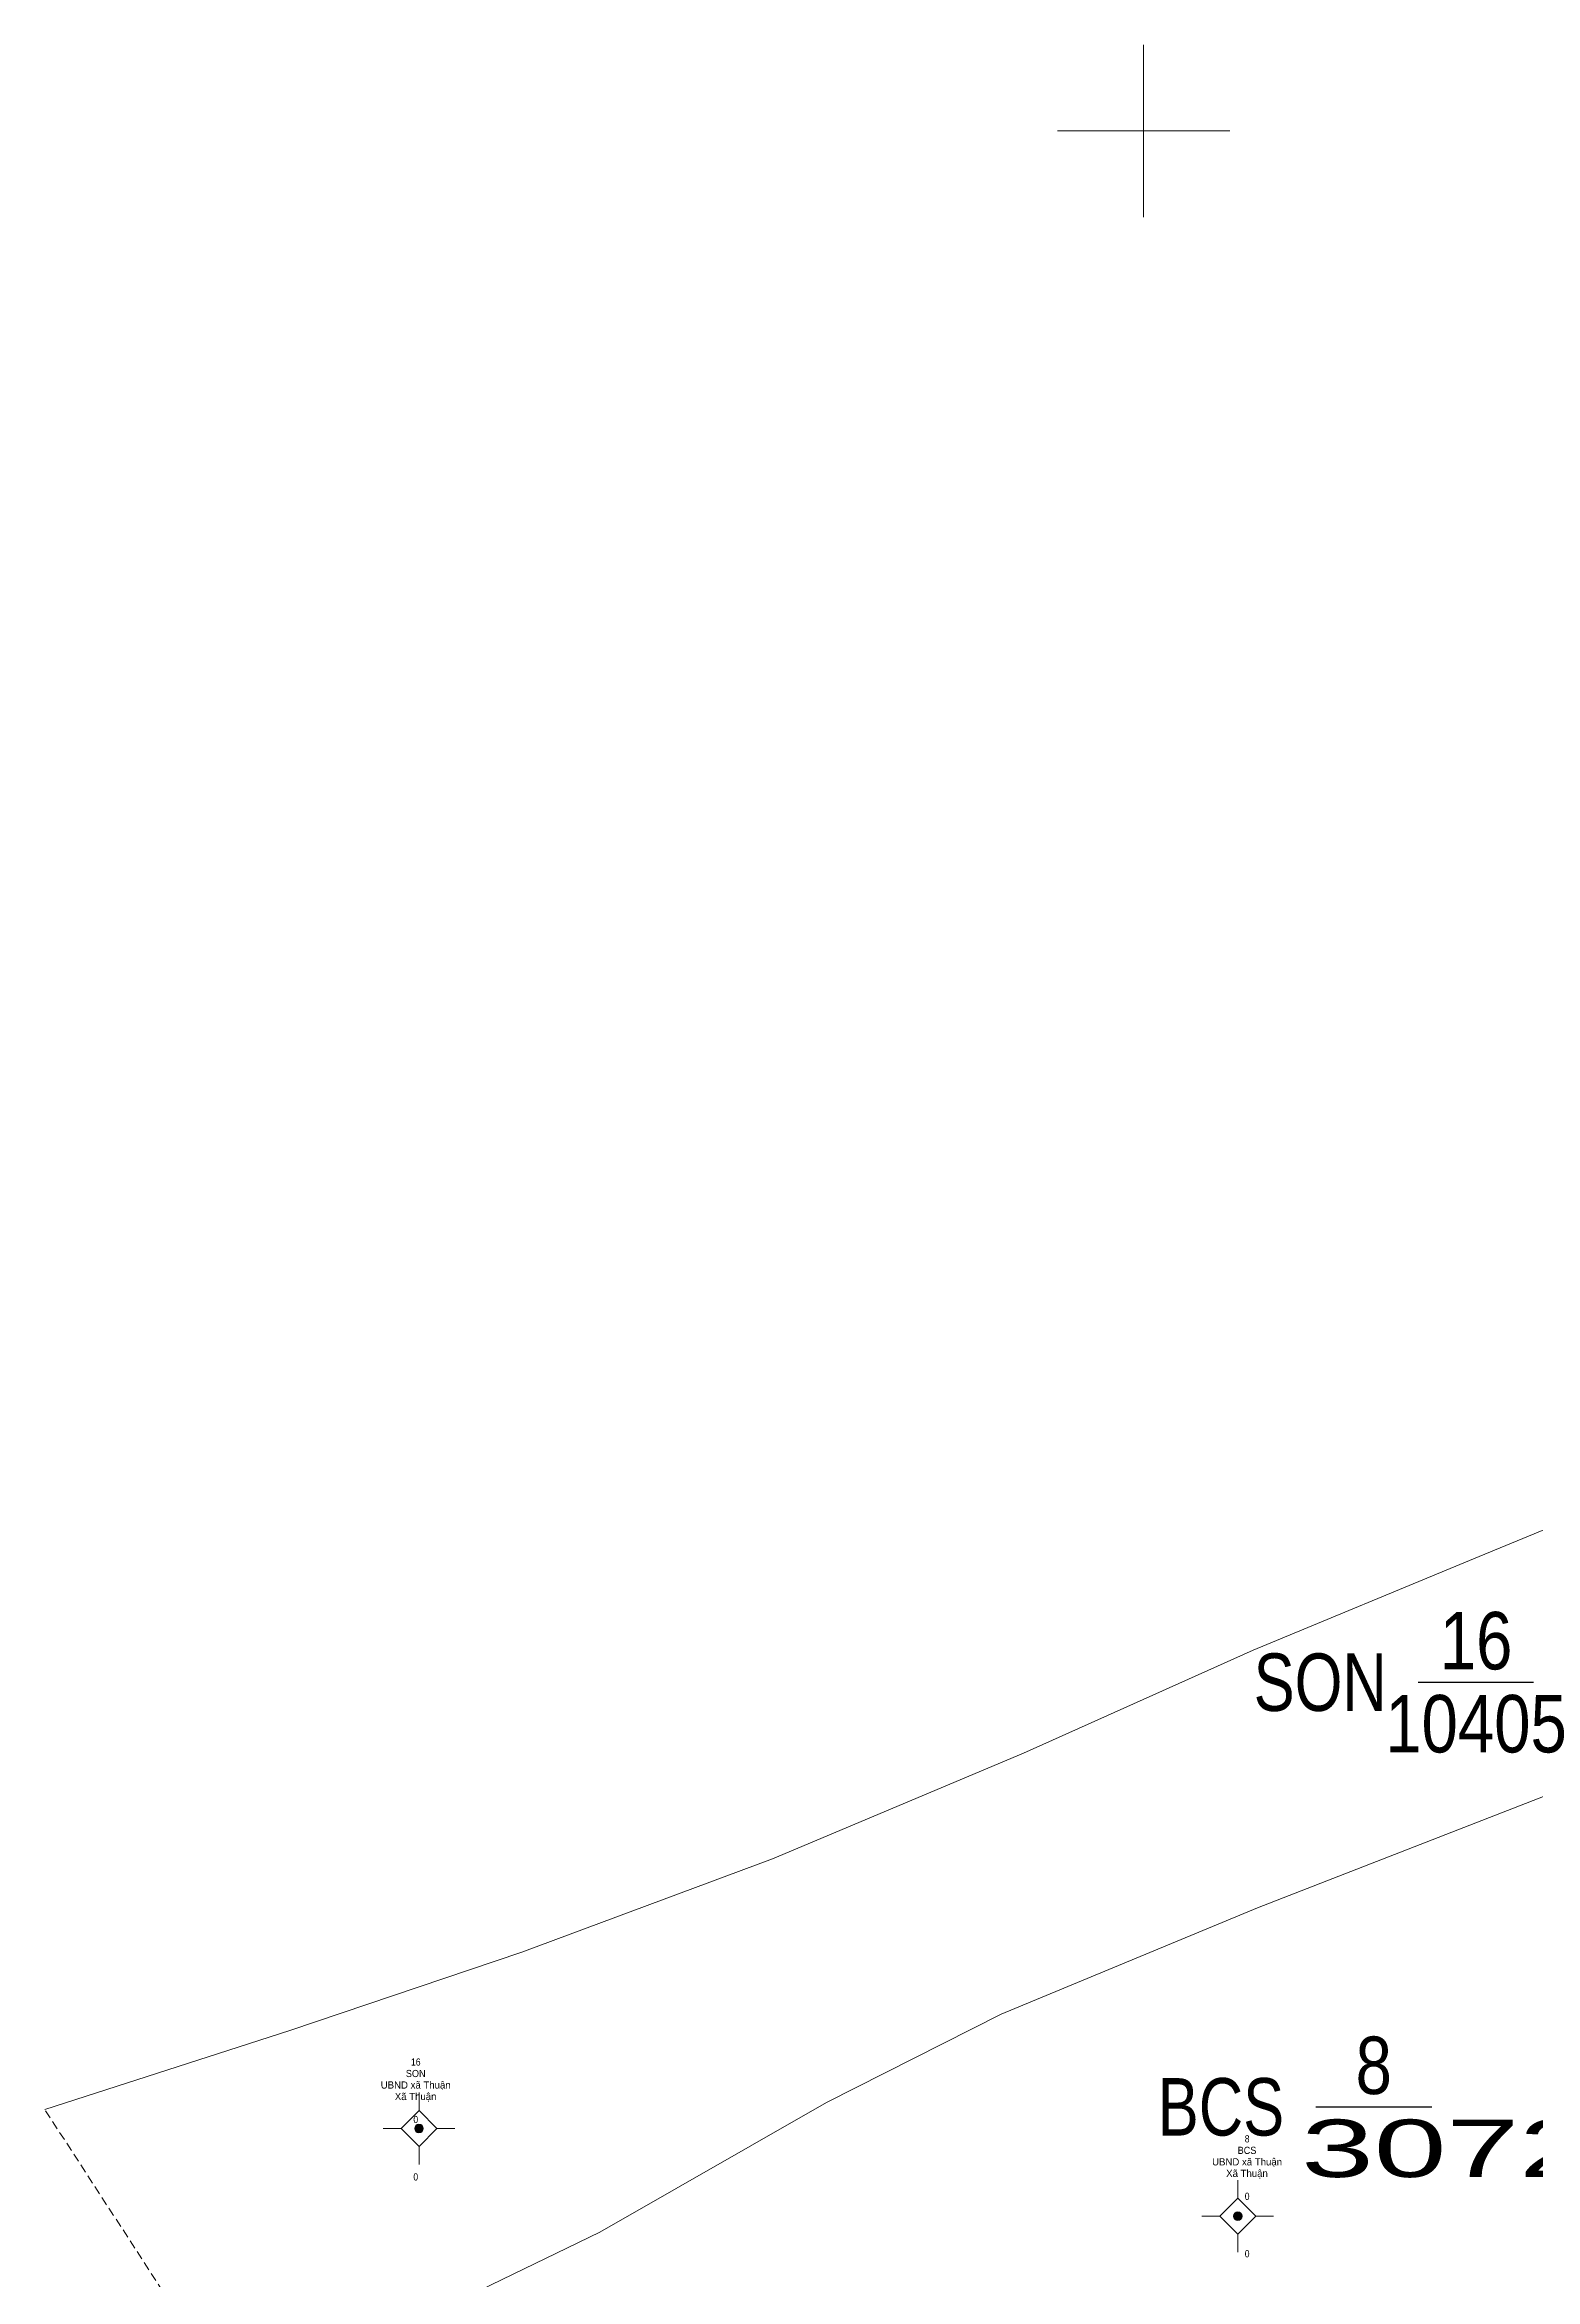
# Model space of a CAD drawing. Header units: metres. Extents: x 543779 to 545237, y 1828538 to 1830293.
# Drawn here: x 544123.5 to 544227.3, y 1829450.4 to 1829606 of the extents above; entities that cross this region are included whole.
import ezdxf
from ezdxf.enums import TextEntityAlignment as Align

# ---------------------------------------------------------------- set-up
doc = ezdxf.new("R2010")
doc.units = ezdxf.units.M
doc.header["$LTSCALE"] = 0.2
doc.linetypes.add('MEDIUM_DASHED', pattern=[4.5, 3, -1.5])
for name, color, linetype, lineweight in [('10', 7, 'Continuous', 13), ('11', 7, 'Continuous', 13), ('13', 7, 'Continuous', 25), ('25', 7, 'MEDIUM_DASHED', 13), ('32', 7, 'Continuous', 13), ('63', 7, 'Continuous', 13)]:
    doc.layers.add(name, color=color, linetype=linetype, lineweight=lineweight)
doc.layers.add('54', color=7, linetype='Continuous')

msp = doc.modelspace()

# ---------------------------------------------------------------- hatches: boundary and pattern name
at = {"layer": '11'}
for points in [[(544149.8495, 1829460.94, 1), (544149.2495, 1829460.94, 1)], [(544206.8495, 1829454.84, 1), (544206.2495, 1829454.84, 1)]]:
    msp.add_hatch(color=256, dxfattribs=at).paths.add_polyline_path(points)

# ---------------------------------------------------------------- linework, layer by layer
at = {"layer": '10'}
msp.add_lwpolyline([(544232.03, 1829485.29), (544231.95, 1829485.4), (544231.83, 1829485.46), (544231.58, 1829485.47), (544230.99, 1829485.28), (544207.92, 1829476.31), (544190.09, 1829468.9), (544177.91, 1829462.75), (544162.15, 1829453.72), (544150.03, 1829447.85), (544140.99, 1829443.33), (544137.12, 1829441.3)], dxfattribs=at)
at = {"layer": '11'}
for p, q in [((544149.55, 1829463.44), (544149.55, 1829462.19)), ((544148.3, 1829460.94), (544147.05, 1829460.94)), ((544152.05, 1829460.94), (544150.8, 1829460.94)), ((544149.55, 1829459.69), (544149.55, 1829458.44)), ((544206.55, 1829457.34), (544206.55, 1829456.09)), ((544205.3, 1829454.84), (544204.05, 1829454.84)), ((544209.05, 1829454.84), (544207.8, 1829454.84)), ((544206.55, 1829453.59), (544206.55, 1829452.34))]:
    msp.add_line(p, q, dxfattribs=at)
for points in [[(544149.55, 1829462.19), (544148.3, 1829460.94), (544149.55, 1829459.69), (544150.8, 1829460.94)], [(544206.55, 1829456.09), (544205.3, 1829454.84), (544206.55, 1829453.59), (544207.8, 1829454.84)]]:
    msp.add_lwpolyline(points, close=True, dxfattribs=at)
for centre in [(544149.5495, 1829460.94), (544206.5495, 1829454.84)]:
    msp.add_circle(centre, 0.3, dxfattribs=at)
at = {"layer": '13'}
for p, q in [((544219.12, 1829492.01), (544227.15, 1829492.01)), ((544211.98, 1829462.45), (544220.07, 1829462.45))]:
    msp.add_line(p, q, dxfattribs=at)
at = {"layer": '25'}
msp.add_line((544137.12, 1829441.3), (544123.49, 1829462.27), dxfattribs=at)
at = {"layer": '32'}
for points in [[(544123.49, 1829462.27), (544140.55, 1829467.77), (544156.72, 1829473.21), (544174.17, 1829479.71), (544191.63, 1829487.07), (544207.62, 1829494.25), (544222.96, 1829500.6), (544237.76, 1829506.7), (544255.96, 1829514.15), (544268.66, 1829519.16)], [(544232.03, 1829485.29), (544231.95, 1829485.4), (544231.83, 1829485.46), (544231.58, 1829485.47), (544230.99, 1829485.28), (544207.92, 1829476.31), (544190.09, 1829468.9), (544177.91, 1829462.75), (544162.15, 1829453.72), (544150.03, 1829447.85), (544140.99, 1829443.33), (544137.12, 1829441.3)]]:
    msp.add_lwpolyline(points, dxfattribs=at)
at = {"layer": '63'}
for p, q in [((544200, 1829594), (544200, 1829606)), ((544194, 1829600), (544206, 1829600))]:
    msp.add_line(p, q, dxfattribs=at)

# ---------------------------------------------------------------- texts
at = {"layer": '13'}
for s, width, p in [('16', 0.85, (544223.145, 1829492.9)), ('10405', 0.85, (544223.14, 1829487.12)), ('8', 0.85, (544216.02, 1829463.34)), ('3072', 1.7, (544221.08, 1829457.56))]:
    msp.add_text(s, height=4, dxfattribs=dict(at, width=width)).set_placement(p, align=Align.CENTER)
at = {"layer": '13', "width": 0.8}
for s, p in [(' SON ', (544218.12, 1829490.01)), ('BCS ', (544210.97, 1829460.45))]:
    msp.add_text(s, height=4, dxfattribs=at).set_placement(p, align=Align.RIGHT)
at = {"layer": '54'}
for s, width, p in [('16', 0.9, (544149.325, 1829465.32)), ('SON', 0.95, (544149.32, 1829464.52)), ('0', 0.9, (544149.325, 1829461.32)), ('8', 0.9, (544207.205, 1829459.97)), ('BCS', 0.95, (544207.195, 1829459.17)), ('0', 0.9, (544149.325, 1829457.32)), ('0', 0.9, (544207.205, 1829455.97)), ('0', 0.9, (544207.205, 1829451.97))]:
    msp.add_text(s, height=0.5, dxfattribs=dict(at, width=width)).set_placement(p, align=Align.CENTER)
for s, p in [('UBND xã Thuận', (544149.32, 1829463.72)), ('Xã Thuận', (544149.315, 1829462.92)), ('UBND xã Thuận', (544207.2, 1829458.37)), ('Xã Thuận', (544207.195, 1829457.57))]:
    msp.add_text(s, height=0.5, dxfattribs=at).set_placement(p, align=Align.CENTER)

doc.saveas('drawing.dxf')
